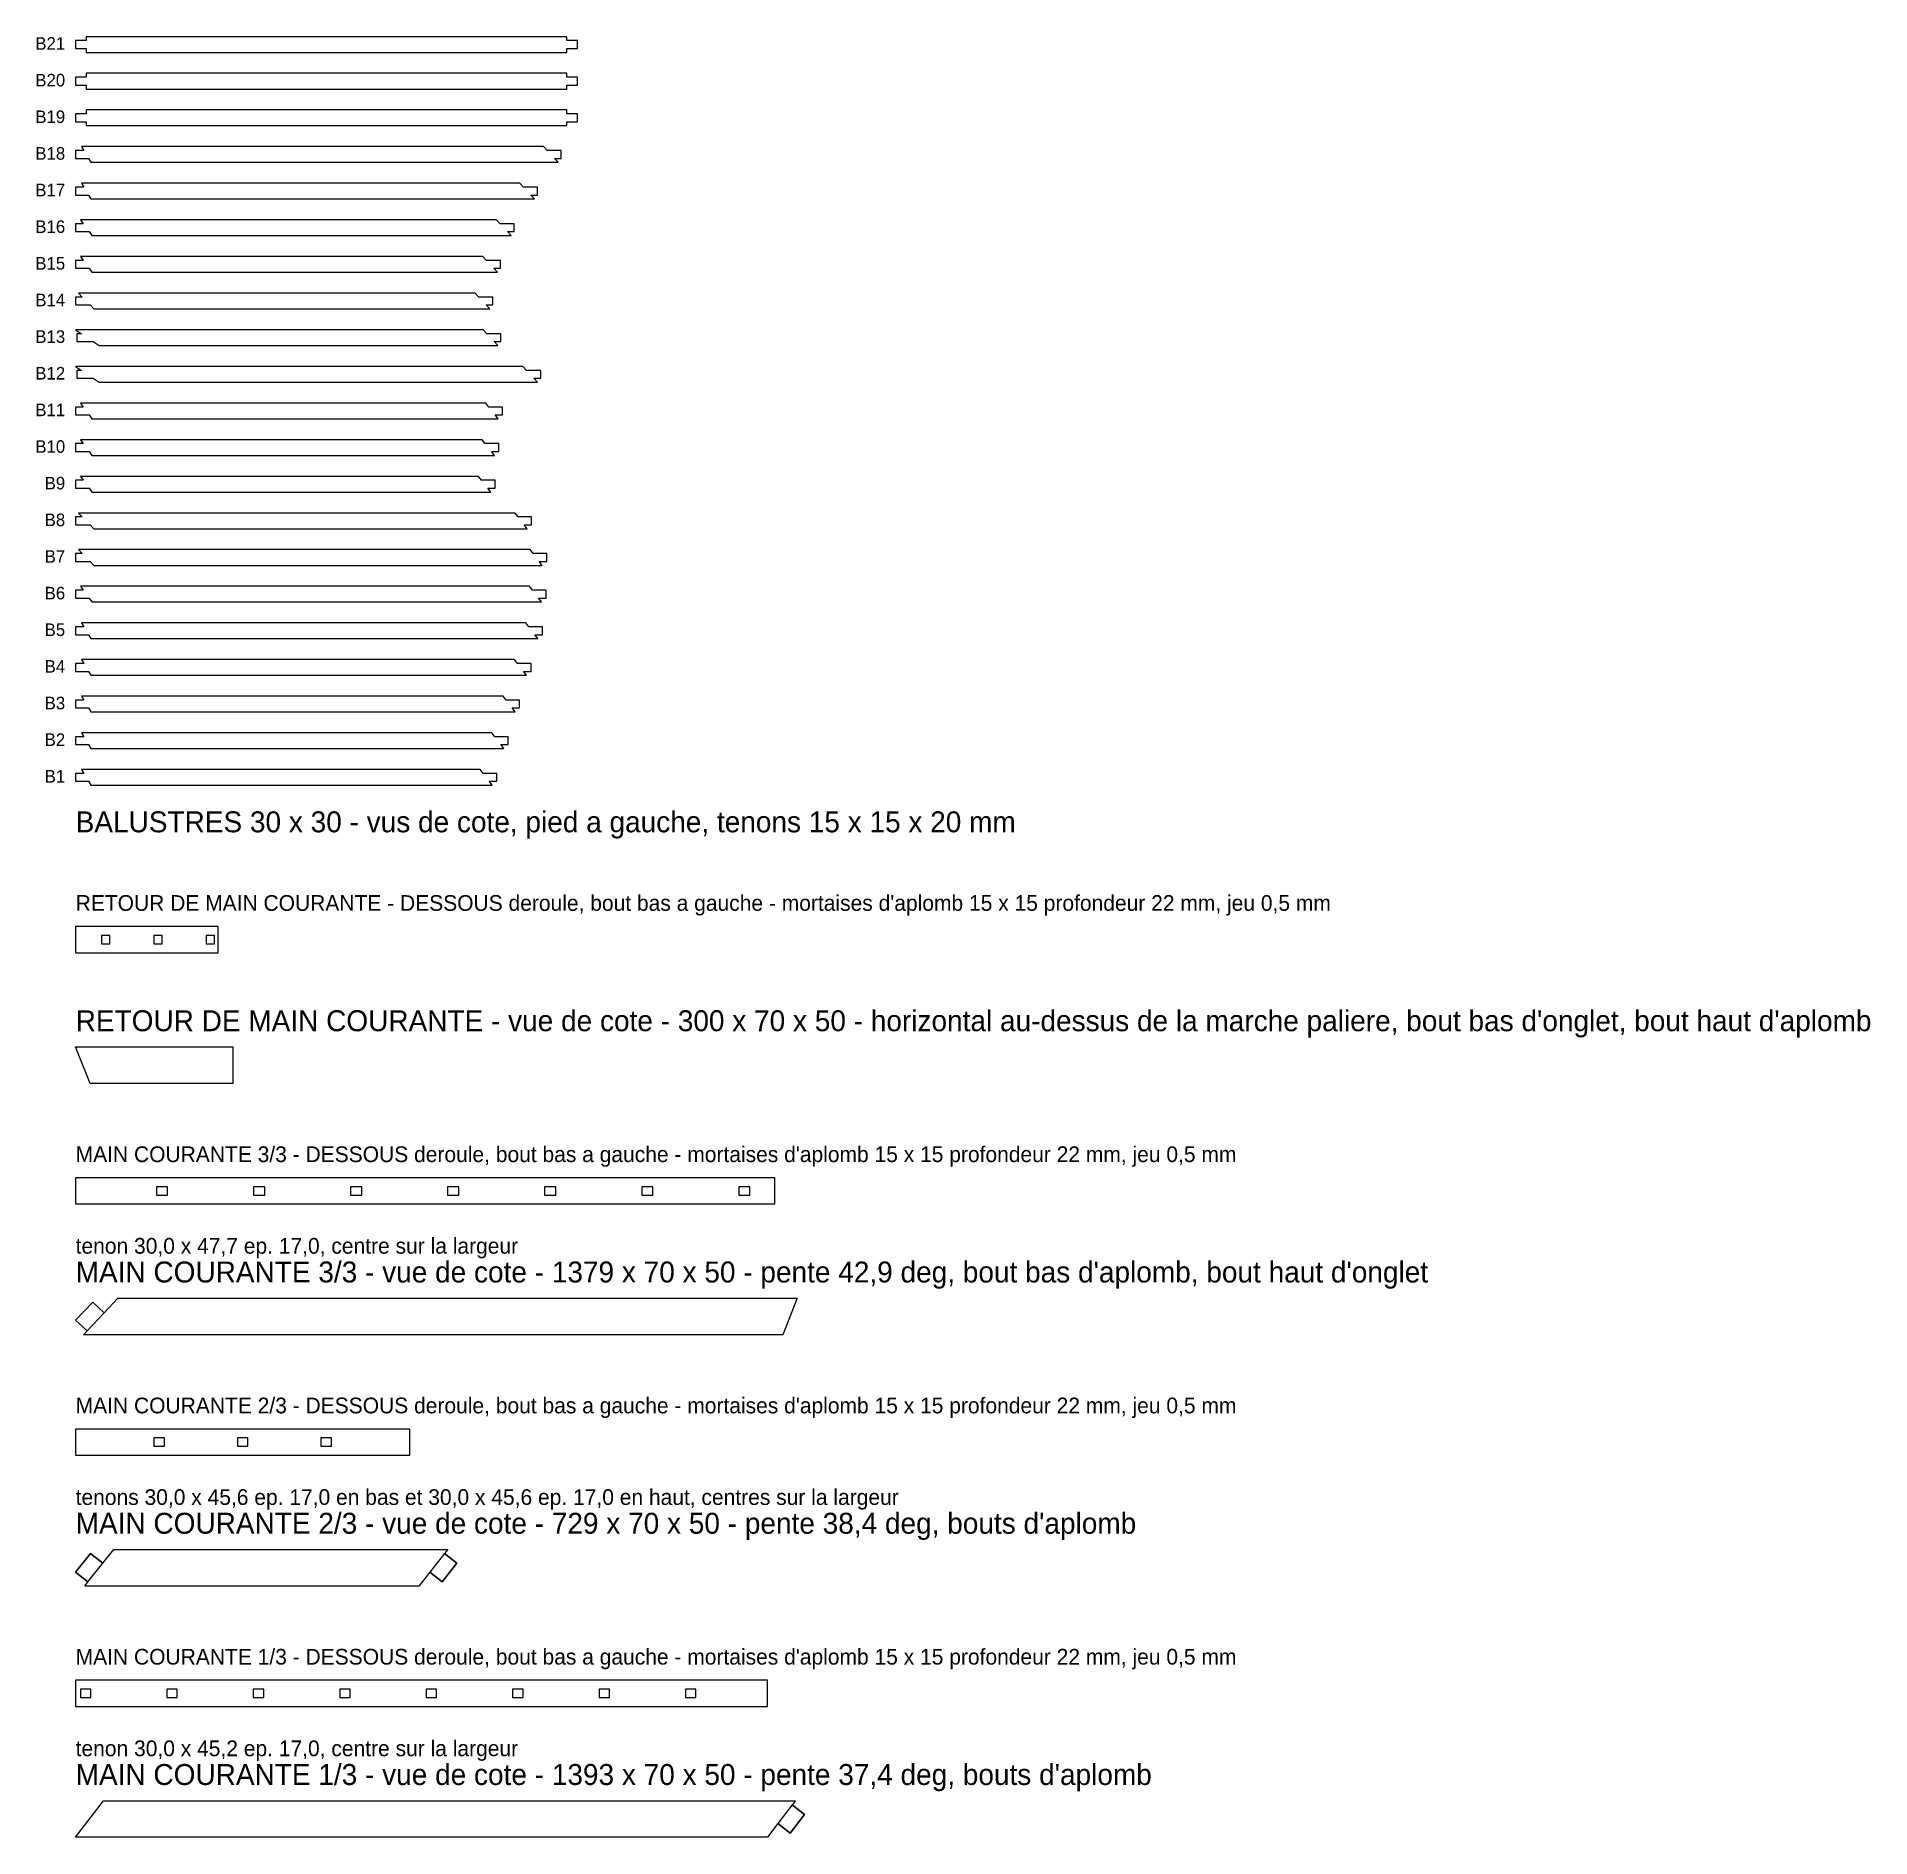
# Model space of a CAD drawing. Header units: millimetres. Extents: x -74 to 3428, y 0 to 3440.
import ezdxf
from ezdxf.enums import TextEntityAlignment as Align

# ---------------------------------------------------------------- set-up
doc = ezdxf.new("R2010")
doc.units = ezdxf.units.MM
for name, color, linetype in [('DECOUPE', 7, 'CONTINUOUS'), ('MORTAISE', 2, 'CONTINUOUS'), ('TENON', 6, 'CONTINUOUS'), ('TEXTE', 3, 'CONTINUOUS')]:
    doc.layers.add(name, color=color, linetype=linetype)

msp = doc.modelspace()

# ---------------------------------------------------------------- linework, layer by layer
at = {"layer": 'DECOUPE'}
for points in [[(20, 3440), (20, 3432.5), (0, 3432.5), (0, 3417.5), (20, 3417.5), (20, 3410), (938.404, 3410), (938.404, 3417.5), (958.404, 3417.5), (958.404, 3432.5), (938.404, 3432.5), (938.404, 3440)], [(20, 3370), (20, 3362.5), (0, 3362.5), (0, 3347.5), (20, 3347.5), (20, 3340), (938.404, 3340), (938.404, 3347.5), (958.404, 3347.5), (958.404, 3362.5), (938.404, 3362.5), (938.404, 3370)], [(20, 3300), (20, 3292.5), (0, 3292.5), (0, 3277.5), (20, 3277.5), (20, 3270), (938.404, 3270), (938.404, 3277.5), (958.404, 3277.5), (958.404, 3292.5), (938.404, 3292.5), (938.404, 3300)], [(11.035, 3230), (15.517, 3222.5), (0, 3222.5), (0, 3207.5), (24.483, 3207.5), (28.965, 3200), (921.734, 3200), (914.753, 3207.5), (927.771, 3207.5), (927.771, 3222.5), (900.79, 3222.5), (893.808, 3230)], [(11.035, 3160), (15.517, 3152.5), (0, 3152.5), (0, 3137.5), (24.483, 3137.5), (28.965, 3130), (876.513, 3130), (869.532, 3137.5), (882.55, 3137.5), (882.55, 3152.5), (855.568, 3152.5), (848.587, 3160)], [(8.941, 3090), (14.471, 3082.5), (0, 3082.5), (0, 3067.5), (25.529, 3067.5), (31.059, 3060), (831.862, 3060), (824.88, 3067.5), (837.899, 3067.5), (837.899, 3082.5), (810.917, 3082.5), (803.935, 3090)], [(8.941, 3020), (14.471, 3012.5), (0, 3012.5), (0, 2997.5), (25.529, 2997.5), (31.059, 2990), (805.582, 2990), (798.6, 2997.5), (811.618, 2997.5), (811.618, 3012.5), (784.637, 3012.5), (777.655, 3020)], [(5.204, 2950), (12.602, 2942.5), (0, 2942.5), (0, 2927.5), (27.398, 2927.5), (34.796, 2920), (790.915, 2920), (783.934, 2927.5), (796.952, 2927.5), (796.952, 2942.5), (769.97, 2942.5), (762.989, 2950)], [(0, 2880), (11.174, 2872.5), (2.348, 2872.5), (2.348, 2857.5), (33.522, 2857.5), (44.696, 2850), (806.459, 2850), (799.478, 2857.5), (812.496, 2857.5), (812.496, 2872.5), (785.515, 2872.5), (778.533, 2880)], [(0, 2810), (11.174, 2802.5), (2.348, 2802.5), (2.348, 2787.5), (33.522, 2787.5), (44.696, 2780), (882.321, 2780), (875.339, 2787.5), (888.358, 2787.5), (888.358, 2802.5), (861.376, 2802.5), (854.395, 2810)], [(8.941, 2740), (14.471, 2732.5), (0, 2732.5), (0, 2717.5), (25.529, 2717.5), (31.059, 2710), (807.25, 2710), (801.301, 2717.5), (815.352, 2717.5), (815.352, 2732.5), (789.403, 2732.5), (783.454, 2740)], [(8.941, 2670), (14.471, 2662.5), (0, 2662.5), (0, 2647.5), (25.529, 2647.5), (31.059, 2640), (800.256, 2640), (794.307, 2647.5), (808.359, 2647.5), (808.359, 2662.5), (782.41, 2662.5), (776.461, 2670)], [(8.941, 2600), (14.471, 2592.5), (0, 2592.5), (0, 2577.5), (25.529, 2577.5), (31.059, 2570), (793.263, 2570), (787.314, 2577.5), (801.365, 2577.5), (801.365, 2592.5), (775.417, 2592.5), (769.468, 2600)], [(5.204, 2530), (12.602, 2522.5), (0, 2522.5), (0, 2507.5), (27.398, 2507.5), (34.796, 2500), (862.193, 2500), (856.464, 2507.5), (870.734, 2507.5), (870.734, 2522.5), (845.004, 2522.5), (839.275, 2530)], [(5.204, 2460), (12.602, 2452.5), (0, 2452.5), (0, 2437.5), (27.398, 2437.5), (34.796, 2430), (891.388, 2430), (885.659, 2437.5), (899.929, 2437.5), (899.929, 2452.5), (874.2, 2452.5), (868.47, 2460)], [(8.941, 2390), (14.471, 2382.5), (0, 2382.5), (0, 2367.5), (25.529, 2367.5), (31.059, 2360), (890.105, 2360), (884.375, 2367.5), (898.645, 2367.5), (898.645, 2382.5), (872.916, 2382.5), (867.186, 2390)], [(11.035, 2320), (15.517, 2312.5), (0, 2312.5), (0, 2297.5), (24.483, 2297.5), (28.965, 2290), (883.154, 2290), (877.424, 2297.5), (891.695, 2297.5), (891.695, 2312.5), (865.965, 2312.5), (860.236, 2320)], [(11.035, 2250), (15.517, 2242.5), (0, 2242.5), (0, 2227.5), (24.483, 2227.5), (28.965, 2220), (861.332, 2220), (855.602, 2227.5), (869.872, 2227.5), (869.872, 2242.5), (844.143, 2242.5), (838.413, 2250)], [(11.035, 2180), (15.517, 2172.5), (0, 2172.5), (0, 2157.5), (24.483, 2157.5), (28.965, 2150), (839.509, 2150), (833.78, 2157.5), (848.05, 2157.5), (848.05, 2172.5), (822.32, 2172.5), (816.591, 2180)], [(11.035, 2110), (15.517, 2102.5), (0, 2102.5), (0, 2087.5), (24.483, 2087.5), (28.965, 2080), (817.687, 2080), (811.957, 2087.5), (826.228, 2087.5), (826.228, 2102.5), (800.498, 2102.5), (794.768, 2110)], [(11.035, 2040), (15.517, 2032.5), (0, 2032.5), (0, 2017.5), (24.483, 2017.5), (28.965, 2010), (795.864, 2010), (790.135, 2017.5), (804.405, 2017.5), (804.405, 2032.5), (778.676, 2032.5), (772.946, 2040)], [(0, 1690), (272.462, 1690), (272.462, 1740), (0, 1740)], [(0, 1510), (300, 1510), (300, 1440), (27.538, 1440)], [(0, 1210), (1335.527, 1210), (1335.527, 1260), (0, 1260)], [(80.307, 1030), (1378.21, 1030), (1350.672, 960), (15.145, 960), (21.958, 967.319), (0, 987.76), (32.507, 1022.681), (54.465, 1002.24)], [(0, 730), (638.189, 730), (638.189, 780), (0, 780)], [(72.812, 550), (711.001, 550), (704.787, 542.165), (728.291, 523.522), (699.984, 487.835), (676.48, 506.478), (655.478, 480), (17.29, 480), (23.504, 487.835), (0, 506.478), (28.307, 542.165), (51.811, 523.522)], [(0, 250), (1321.334, 250), (1321.334, 300), (0, 300)], [(53.476, 70), (1374.809, 70), (1368.739, 62.053), (1392.578, 43.842), (1365.157, 7.947), (1341.317, 26.158), (1321.334, 0), (0, 0)]]:
    msp.add_lwpolyline(points, close=True, dxfattribs=at)
at = {"layer": 'MORTAISE'}
for points in [[(49.462, 1707), (65.462, 1707), (65.462, 1723), (49.462, 1723)], [(149.462, 1707), (165.462, 1707), (165.462, 1723), (149.462, 1723)], [(249.462, 1707), (265.462, 1707), (265.462, 1723), (249.462, 1723)], [(154.175, 1227), (175.668, 1227), (175.668, 1243), (154.175, 1243)], [(339.59, 1227), (361.083, 1227), (361.083, 1243), (339.59, 1243)], [(525.004, 1227), (546.498, 1227), (546.498, 1243), (525.004, 1243)], [(710.419, 1227), (731.912, 1227), (731.912, 1243), (710.419, 1243)], [(895.834, 1227), (917.327, 1227), (917.327, 1243), (895.834, 1243)], [(1081.249, 1227), (1102.742, 1227), (1102.742, 1243), (1081.249, 1243)], [(1266.664, 1227), (1288.157, 1227), (1288.157, 1243), (1266.664, 1243)], [(149.474, 747), (169.62, 747), (169.62, 763), (149.474, 763)], [(309.021, 747), (329.167, 747), (329.167, 763), (309.021, 763)], [(468.569, 747), (488.714, 747), (488.714, 763), (468.569, 763)], [(8.938, 267), (28.814, 267), (28.814, 283), (8.938, 283)], [(174.105, 267), (193.981, 267), (193.981, 283), (174.105, 283)], [(339.271, 267), (359.148, 267), (359.148, 283), (339.271, 283)], [(504.438, 267), (524.314, 267), (524.314, 283), (504.438, 283)], [(669.605, 267), (689.481, 267), (689.481, 283), (669.605, 283)], [(834.772, 267), (854.648, 267), (854.648, 283), (834.772, 283)], [(999.938, 267), (1019.814, 267), (1019.814, 283), (999.938, 283)], [(1165.105, 267), (1184.981, 267), (1184.981, 283), (1165.105, 283)]]:
    msp.add_lwpolyline(points, close=True, dxfattribs=at)
at = {"layer": 'TENON'}
for points in [[(0, 987.76), (21.958, 967.319), (54.465, 1002.24), (32.507, 1022.681)], [(0, 506.478), (23.504, 487.835), (51.811, 523.522), (28.307, 542.165)], [(676.48, 506.478), (699.984, 487.835), (728.291, 523.522), (704.787, 542.165)], [(1341.317, 26.158), (1365.157, 7.947), (1392.578, 43.842), (1368.739, 62.053)]]:
    msp.add_lwpolyline(points, close=True, dxfattribs=at)

# ---------------------------------------------------------------- texts
at = {"layer": 'TEXTE'}
for s, p in [('B21', (-20, 3415)), ('B20', (-20, 3345)), ('B19', (-20, 3275)), ('B18', (-20, 3205)), ('B17', (-20, 3135)), ('B16', (-20, 3065)), ('B15', (-20, 2995)), ('B14', (-20, 2925)), ('B13', (-20, 2855)), ('B12', (-20, 2785)), ('B11', (-20, 2715)), ('B10', (-20, 2645)), ('B9', (-20, 2575)), ('B8', (-20, 2505)), ('B7', (-20, 2435)), ('B6', (-20, 2365)), ('B5', (-20, 2295)), ('B4', (-20, 2225)), ('B3', (-20, 2155)), ('B2', (-20, 2085)), ('B1', (-20, 2015))]:
    msp.add_text(s, height=24, dxfattribs=at).set_placement(p, align=Align.RIGHT)
for s, height, p in [('BALUSTRES 30 x 30 - vus de cote, pied a gauche, tenons 15 x 15 x 20 mm', 40, (0, 1920)), ("RETOUR DE MAIN COURANTE - DESSOUS deroule, bout bas a gauche - mortaises d'aplomb 15 x 15 profondeur 22 mm, jeu 0,5 mm", 30, (0, 1770)), ("RETOUR DE MAIN COURANTE - vue de cote - 300 x 70 x 50 - horizontal au-dessus de la marche paliere, bout bas d'onglet, bout haut d'aplomb", 40, (0, 1540)), ("MAIN COURANTE 3/3 - DESSOUS deroule, bout bas a gauche - mortaises d'aplomb 15 x 15 profondeur 22 mm, jeu 0,5 mm", 30, (0, 1290)), ('tenon 30,0 x 47,7 ep. 17,0, centre sur la largeur', 30, (0, 1115)), ("MAIN COURANTE 3/3 - vue de cote - 1379 x 70 x 50 - pente 42,9 deg, bout bas d'aplomb, bout haut d'onglet", 40, (0, 1060)), ("MAIN COURANTE 2/3 - DESSOUS deroule, bout bas a gauche - mortaises d'aplomb 15 x 15 profondeur 22 mm, jeu 0,5 mm", 30, (0, 810)), ('tenons 30,0 x 45,6 ep. 17,0 en bas et 30,0 x 45,6 ep. 17,0 en haut, centres sur la largeur', 30, (0, 635)), ("MAIN COURANTE 2/3 - vue de cote - 729 x 70 x 50 - pente 38,4 deg, bouts d'aplomb", 40, (0, 580)), ("MAIN COURANTE 1/3 - DESSOUS deroule, bout bas a gauche - mortaises d'aplomb 15 x 15 profondeur 22 mm, jeu 0,5 mm", 30, (0, 330)), ('tenon 30,0 x 45,2 ep. 17,0, centre sur la largeur', 30, (0, 155)), ("MAIN COURANTE 1/3 - vue de cote - 1393 x 70 x 50 - pente 37,4 deg, bouts d'aplomb", 40, (0, 100))]:
    msp.add_text(s, height=height, dxfattribs=at).set_placement(p)

doc.saveas('drawing.dxf')
